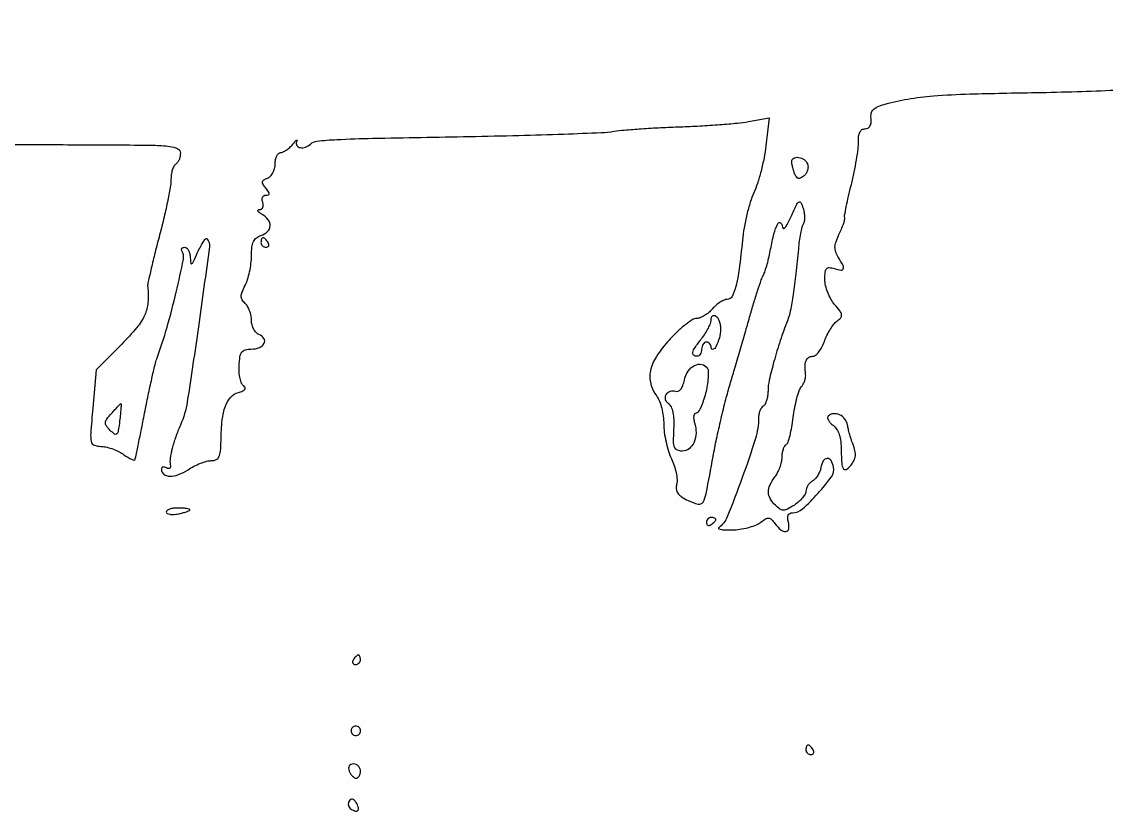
# Model space of a CAD drawing. Extents: x 0 to 4160, y 0 to 3120.
# Drawn here: x 3302.5 to 3531.4, y 2622 to 2788.6 of the extents above; entities that cross this region are included whole.
import ezdxf

# ---------------------------------------------------------------- set-up
doc = ezdxf.new("R2010")
doc.units = 0

msp = doc.modelspace()

# ---------------------------------------------------------------- linework, layer by layer
for points in [[(4159.499279, 606.274193, 0.000001), (4159.667734, 974.478125, 0.000057), (4159.806661, 1380.08378, 0.000034), (4159.883999, 1862.25), (4160, 3120), (3296.563358, 3120), (2433.126717, 3120)], [(757.647081, 3119.740147, 0.000002), (520.492565, 3119.487217, 0.4139)], [(1964.75, 0.149832, 0.000016), (2717.930904, 0.232101, 0.000028), (3351.473438, 0.357111)], [(3300.855976, 2762.717698, 0.000262), (3308.426562, 2762.668294, 0.000263), (3315.973406, 2762.626973, 0.000454), (3322.25, 2762.601602, -0.002956), (3330.310462, 2762.528679, -0.028154), (3333.745464, 2762.283511, -0.0843), (3335.422848, 2761.772439, -0.283997), (3336, 2760.83827, -0.052532), (3335.925845, 2760.134411, -0.048586), (3335.70625, 2759.441806, -0.051968), (3335.383201, 2758.861509, -0.101701), (3335, 2758.5, 0.138847), (3334.614792, 2758.079219, 0.042822), (3334.293009, 2757.273037, 0.039128), (3334.072166, 2756.266378, 0.034215), (3333.997478, 2755.190983, -0.044333), (3333.856273, 2753.618276, -0.006821), (3333.257752, 2750.535984, -0.007571), (3332.444799, 2746.910393, -0.00651), (3331.482804, 2743.123006, 0.004014), (3330.530028, 2739.448881, 0.005724), (3329.747712, 2736.170621, 0.003305), (3329.139466, 2733.401244, 0.082086), (3329.103809, 2732.623006, -0.050992), (3329.15638, 2729.36281, -0.085661), (3328.46306, 2726.721264, -0.067189), (3326.782132, 2724.050593, -0.02137), (3323.610012, 2720.567242), (3318.220024, 2715.134007), (3317.505931, 2707.067004, 0.003772), (3317.073051, 2701.717614, 0.06937), (3317.183969, 2700.021854, 0.249324), (3317.808232, 2699.269348, 0.097707), (3319.173413, 2699, -0.053245), (3320.250946, 2698.884927, -0.029449), (3321.527257, 2698.529413, -0.029033), (3322.792252, 2698.011509, -0.041115), (3323.842161, 2697.398001, 0.014196), (3324.735784, 2696.809172, 0.023439), (3325.52582, 2696.369989, 0.020001), (3326.162074, 2696.085474, 0.355782), (3326.361988, 2696.148001, 0.093601), (3326.48625, 2696.444072, 0.000625), (3327.0694, 2699.187225, 0.002444), (3327.71801, 2702.333132, 0.001556), (3328.443494, 2706, -0.003132), (3329.204575, 2709.784102, -0.00388), (3329.962489, 2713.296875, -0.00319), (3330.64029, 2716.236107, -0.028797), (3331.01828, 2717.5, 0.016704), (3333.187597, 2724.162523, 0.012972), (3335.114126, 2731.540152, 0.006641), (3336.636414, 2738.471107, 0.188189), (3336.332693, 2740.25, -0.123178), (3336.245714, 2740.535206, -0.185157), (3336.325453, 2740.779687, -0.149006), (3336.569424, 2740.944285, -0.074558), (3336.940983, 2741, -0.196476), (3337.351956, 2740.832023, -0.081581), (3337.712876, 2740.339063, -0.063405), (3337.972427, 2739.611197, -0.044944), (3338.081574, 2738.75, 0.025816), (3338.17848, 2737.649867, 0.564417), (3338.421519, 2737.546071, 0.129034), (3338.789201, 2737.991486, 0.005506), (3339.63191, 2739.866331, -0.015277), (3340.227653, 2741.125354, -0.027576), (3340.802043, 2742.110982, -0.029747), (3341.294818, 2742.769711, -0.438934), (3341.552824, 2742.78051, -0.234166), (3342.127986, 2741.075535, -0.001395), (3339.793967, 2724.205263, -0.003651), (3337.447606, 2708.421002, -0.06509), (3336.006563, 2703.5, 0.018361), (3335.005369, 2700.979804, 0.022762), (3334.269393, 2698.565698, 0.024154), (3333.844943, 2696.494166, 0.086743), (3333.870832, 2695.149648, -0.071882), (3333.893739, 2694.68052, -0.1939), (3333.743131, 2694.389651, -0.225495), (3333.45373, 2694.310677, -0.09438), (3333.066882, 2694.458665, 0.066654), (3332.658418, 2694.6413, 0.139667), (3332.313396, 2694.644686, 0.191008), (3332.086582, 2694.473974, 0.137897), (3332, 2694.166006, 0.232915), (3332.504271, 2693.142209, 0.161394), (3333.744303, 2692.709932, 0.096111), (3335.58167, 2693.037133, 0.053797), (3337.607052, 2694.07965, -0.027727), (3338.861483, 2694.810283, -0.024697), (3340.237697, 2695.429134, -0.02549), (3341.531914, 2695.861231, -0.066833), (3342.5, 2695.995481, 0.100311), (3343.526294, 2696.208102, 0.180385), (3344.140715, 2696.793449, 0.093261), (3344.458604, 2697.956946, 0.016044), (3344.570327, 2700.25207, -0.021636), (3344.829107, 2704.572879, -0.061185), (3345.503084, 2707.513502, -0.096563), (3346.624708, 2709.384439, -0.143675), (3348.239061, 2710.380483, 0.029535), (3349.158901, 2710.691934, 0.126323), (3349.620863, 2711.033624, 0.287383), (3349.664867, 2711.389709, 0.139686), (3349.352502, 2711.749975, -0.152294), (3348.922094, 2712.271875, -0.041014), (3348.59554, 2713.307805, -0.03758), (3348.401769, 2714.605171, -0.031282), (3348.386992, 2716, -0.023483), (3348.575365, 2717.898317, -0.121801), (3348.971243, 2718.866142, -0.173883), (3349.693795, 2719.356014, -0.060671), (3350.958389, 2719.521695, 0.089184), (3352.673007, 2719.846077, 0.182264), (3353.682571, 2720.741301, 0.277926), (3353.622617, 2721.784932, 0.152372), (3352.583158, 2722.606463, -0.11296), (3351.977506, 2723.013187, -0.065964), (3351.465053, 2723.726886, -0.060708), (3351.118027, 2724.622349, -0.062193), (3351, 2725.567562, 0.049395), (3350.901706, 2726.56011, 0.039374), (3350.608246, 2727.595734, 0.040692), (3350.177607, 2728.519624, 0.075624), (3349.66637, 2729.166944, -0.066118), (3349.041509, 2729.928077, -0.139322), (3348.833155, 2730.656797, -0.097998), (3349.009739, 2731.556782, -0.022974), (3349.660209, 2732.956371, 0.045065), (3350.170189, 2734.193762, 0.022467), (3350.599544, 2735.834576, 0.022102), (3350.894522, 2737.586484, 0.030245), (3350.993839, 2739.182612, -0.026746), (3351.095016, 2741.015255, -0.08177), (3351.428189, 2742.210683, -0.116846), (3352.043469, 2742.991107, -0.091052), (3353, 2743.5, 0.111831), (3354.375639, 2744.306134, 0.192706), (3354.929609, 2745.491295, 0.179739), (3354.527223, 2746.795899, 0.097438), (3353.25, 2747.919901, -0.028616), (3352.651678, 2748.315873, -0.115594), (3352.372031, 2748.648701, -0.36118), (3352.421393, 2748.864793, -0.15832), (3352.718615, 2748.969591, 0.140815), (3353.136028, 2749.100883, 0.148197), (3353.410179, 2749.431692, 0.118555), (3353.490563, 2749.92431, 0.073168), (3353.361626, 2750.5, -0.072318), (3353.231413, 2751.076815, -0.122785), (3353.31306, 2751.562028, -0.154295), (3353.591157, 2751.880882, -0.137709), (3354.015456, 2752, 0.06644), (3354.566546, 2752.073554, 0.339514), (3354.741846, 2752.303758, 0.155882), (3354.610096, 2752.710764, 0.017599), (3354.009821, 2753.488167, -0.034203), (3353.432755, 2754.289103, -0.1854), (3353.333767, 2754.805677, -0.213606), (3353.609902, 2755.210867, -0.046359), (3354.387376, 2755.595156, 0.112787), (3355.004296, 2756.009141, 0.065983), (3355.526292, 2756.735146, 0.06075), (3355.879772, 2757.645859, 0.062302), (3356, 2758.606989, -0.045666), (3356.083832, 2759.522952, -0.065583), (3356.334804, 2760.297053, -0.085608), (3356.704302, 2760.819806, -0.198731), (3357.139757, 2761, 0.110683), (3357.676881, 2761.120376, 0.039051), (3358.366066, 2761.514062, 0.036464), (3359.080898, 2762.080343, 0.035347), (3359.713915, 2762.75, -0.010328), (3360.238752, 2763.363997, -0.071361), (3360.540965, 2763.61875, -0.65825), (3360.623393, 2763.56158, -0.067342), (3360.51514, 2763.25, 0.263295), (3360.550224, 2762.488465, 0.21297), (3361.240902, 2762.025832, 0.125206), (3362.399995, 2762.117123, 0.114542), (3363.418927, 2762.75, -0.17206), (3364.815686, 2763.412883, -0.013503), (3368.985641, 2763.727576, -0.007076), (3376.608653, 2763.988137, -0.00055), (3397, 2764.37388, 0.00194), (3407.441905, 2764.600451, 0.002615), (3416.890625, 2764.89161, 0.001782), (3424.812887, 2765.205484, 0.028112), (3427.5, 2765.473391, -0.017601), (3429.675595, 2765.736566, -0.004343), (3433.2625, 2766.011489, -0.004439), (3437.378125, 2766.254312, -0.004431), (3441.5, 2766.424193, 0.005598), (3445.650065, 2766.604942, 0.005381), (3449.850261, 2766.880378, 0.005334), (3453.547451, 2767.202519, 0.019375), (3455.883866, 2767.523015), (3460.267733, 2768.298429), (3459.562893, 2762.399214, -0.019243), (3459.157984, 2759.847959, -0.014172), (3458.521697, 2757.057894, -0.014367), (3457.768233, 2754.450349, -0.030797), (3457.008172, 2752.5, 0.03355), (3456.257831, 2750.542853, 0.015494), (3455.535405, 2747.9125, 0.015268), (3454.944059, 2745.089945, 0.020482), (3454.592204, 2742.5, -0.007766), (3453.921803, 2736.407736, -0.031673), (3453.22432, 2732.750612, -0.056306), (3452.417131, 2730.633619, -0.280538), (3451.376713, 2730, 0.104477), (3450.721262, 2729.861529, 0.038841), (3449.887552, 2729.4125, 0.036399), (3449.026335, 2728.76531, 0.036387), (3448.267972, 2728, -0.041906), (3447.49275, 2727.234734, -0.03881), (3446.581513, 2726.5875, -0.041152), (3445.676127, 2726.141458, -0.094151), (3444.931556, 2726, 0.146375), (3444.062446, 2725.739997, 0.021808), (3442.564455, 2724.659264, 0.022983), (3440.863195, 2723.183477, 0.017986), (3439.153797, 2721.435792, 0.039176), (3436.464296, 2717.970722, 0.091366), (3435.191628, 2714.956419, 0.119069), (3435.245932, 2712.206197, 0.098011), (3436.531803, 2709.55887, -0.070911), (3437.096069, 2708.540498, -0.029621), (3437.568717, 2707.040049, -0.02857), (3437.891952, 2705.348539, -0.032935), (3438, 2703.709999, 0.033463), (3438.116844, 2701.96607, 0.020916), (3438.474605, 2699.950002, 0.020967), (3438.99624, 2697.984221, 0.035454), (3439.615676, 2696.397475, -0.031006), (3440.195997, 2694.949049, -0.029347), (3440.605196, 2693.413316, -0.030644), (3440.803289, 2692.012227, -0.083937), (3440.715434, 2691.019821, 0.09379), (3440.646053, 2690.012156, 0.124906), (3440.973927, 2689.158759, 0.090879), (3441.771597, 2688.378757, 0.032561), (3443.150786, 2687.574664, 0.057635), (3445.269189, 2686.807153, 0.333593), (3446.293366, 2687.254138, 0.081598), (3446.953334, 2689.048318, 0.002479), (3448.414178, 2696.868117, -0.007698), (3449.146349, 2700.572727, -0.005123), (3450.09431, 2704.796734, -0.005157), (3451.098718, 2708.877715, -0.010043), (3451.998767, 2712.10818, 0.001328), (3452.937343, 2715.26319, 0.00075), (3454.059686, 2719.094099, 0.000748), (3455.180308, 2722.962043, 0.001228), (3456.115992, 2726.240063, -0.004515), (3456.964119, 2729.139005, -0.005448), (3457.81477, 2731.845293, -0.004675), (3458.576256, 2734.10681, -0.036494), (3459.016099, 2735.126892, 0.039937), (3459.388586, 2736.007365, 0.011689), (3459.818989, 2737.41361, 0.011662), (3460.230915, 2739.024742, 0.012258), (3460.559819, 2740.626892, -0.01903), (3461.263451, 2743.833365, -0.052419), (3462.075096, 2745.997462, -0.43929), (3462.617267, 2746.153023, -0.253766), (3462.995815, 2745.5, 0.165345), (3463.175155, 2745.017752, 0.454488), (3463.493382, 2745.006967, 0.070408), (3464.046179, 2745.796339, 0.011239), (3464.864663, 2747.5, -0.005706), (3466.009147, 2749.95135, -0.129873), (3466.509368, 2750.537444, -0.456804), (3466.923793, 2750.431177, -0.037382), (3467.402987, 2749.258949, -0.03794), (3467.630332, 2748.319717, -0.037265), (3467.714949, 2747.351222, -0.039755), (3467.65752, 2746.492952, -0.102177), (3467.445346, 2745.911568, 0.075769), (3467.158426, 2745.237317, 0.013822), (3466.856909, 2743.910392, 0.014588), (3466.590037, 2742.32357, 0.012786), (3466.402314, 2740.65262, -0.006082), (3465.885829, 2735.424395, -0.01005), (3465.307451, 2731.025478, -0.011048), (3464.701086, 2727.554034, -0.045015), (3464.099322, 2725.5, 0.013884), (3462.589115, 2721.32648, 0.012416), (3461.251452, 2716.918002, 0.011571), (3460.257567, 2712.970167, 0.05593), (3460, 2710.674803, -0.035982), (3459.926214, 2709.650798, -0.040341), (3459.70625, 2708.687537, -0.044251), (3459.384748, 2707.913308, -0.134602), (3459, 2707.5, 0.1101), (3458.616497, 2707.125972, 0.050524), (3458.29375, 2706.502426, 0.046636), (3458.07409, 2705.748371, 0.0476), (3458, 2704.97188, -0.075591), (3457.342813, 2700.649748, -0.011672), (3454.56461, 2692.408224, -0.008623), (3451.402854, 2684.15198, -0.141476), (3449.598341, 2681.846267, 0.557928), (3449.614951, 2681.618121, 0.085205), (3450.153198, 2681.445526, 0.033901), (3451.257048, 2681.365327, 0.013942), (3452.757855, 2681.400049, 0.028775), (3454.438385, 2681.583185, 0.02685), (3456.126834, 2681.960344, 0.027865), (3457.588748, 2682.459732, 0.077112), (3458.519321, 2683.016035, -0.031804), (3459.501306, 2683.730719, -0.168621), (3460.138909, 2683.880987, -0.175796), (3460.717057, 2683.601225, -0.035192), (3461.468455, 2682.712253, 0.057902), (3462.686618, 2681.39688, 0.205239), (3463.760584, 2681.060874, 0.342948), (3464.363532, 2681.636705, 0.101198), (3464.289749, 2683, -0.047931), (3464.150051, 2683.86571, -0.121383), (3464.261752, 2684.488805, -0.17032), (3464.614195, 2684.862328, -0.119825), (3465.180421, 2685, 0.184408), (3467.269344, 2685.797549, 0.027497), (3470.512645, 2689.034485, 0.026754), (3473.380355, 2692.59596, 0.206529), (3473.830982, 2694.639121, 0.086979), (3473.312658, 2696.00056, 0.278209), (3472.490437, 2696.439974, 0.258741), (3471.665529, 2695.92479, 0.080354), (3471.152226, 2694.5, -0.052349), (3470.906203, 2693.675651, -0.041906), (3470.479386, 2692.852591, -0.043348), (3469.94782, 2692.151606, -0.078366), (3469.388531, 2691.70031, 0.064585), (3468.85744, 2691.295296, 0.053464), (3468.407881, 2690.743284, 0.055473), (3468.102232, 2690.135266, 0.088976), (3468, 2689.56532, -0.131628), (3467.833012, 2688.941993, -0.042648), (3467.282392, 2688.15207, -0.039106), (3466.49193, 2687.340403, -0.035119), (3465.557081, 2686.629358, -0.020087), (3464.099034, 2685.755618, -0.122814), (3463.256389, 2685.535693, -0.159582), (3462.52098, 2685.767702, -0.040848), (3461.557081, 2686.585776, -0.064317), (3460.457977, 2688.010936, -0.129111), (3460.079339, 2689.370161, -0.117707), (3460.404011, 2690.825773, -0.04848), (3461.468197, 2692.55887, 0.044484), (3462.03284, 2693.462198, 0.03039), (3462.514453, 2694.573394, 0.030694), (3462.850037, 2695.711027, 0.05279), (3462.968197, 2696.690983, -0.035626), (3463.043617, 2697.568504, -0.039738), (3463.242475, 2698.393996, -0.043454), (3463.525205, 2699.057754, -0.132694), (3463.85725, 2699.411776, 0.17626), (3464.223941, 2699.876254, 0.016555), (3464.641334, 2701.294384, 0.019631), (3465.027245, 2703.071123, 0.014185), (3465.322674, 2705.076669, -0.016416), (3465.635932, 2707.139381, -0.018626), (3466.073986, 2709.091052, -0.018132), (3466.564435, 2710.709158, -0.090789), (3467.026298, 2711.531687, 0.050015), (3467.432304, 2712.134441, 0.039848), (3467.747273, 2712.852872, 0.041181), (3467.932062, 2713.572942, 0.076025), (3467.942391, 2714.175811, -0.030882), (3467.815073, 2715.919613, -0.094225), (3468.022877, 2717.082988, -0.15799), (3468.559057, 2717.748695, -0.145862), (3469.402175, 2718, 0.172101), (3470.017196, 2718.218153, 0.0543), (3470.713646, 2718.921352, 0.046919), (3471.376016, 2719.936074, 0.037296), (3471.897746, 2721.136519, -0.02911), (3472.431254, 2722.421133, -0.02593), (3473.129096, 2723.687416, -0.026819), (3473.87764, 2724.760345, -0.069271), (3474.554166, 2725.415949, 0.057425), (3475.335003, 2726.137699, 0.215753), (3475.518033, 2726.76246, 0.128134), (3475.198723, 2727.528602, 0.016173), (3474.058595, 2728.93244, -0.051025), (3473.270253, 2730.054429, -0.034834), (3472.604712, 2731.464879, -0.035127), (3472.149405, 2732.931457, -0.057763), (3472, 2734.220397, -0.022418), (3472.070463, 2735.79116, -0.158943), (3472.367111, 2736.483308, -0.239474), (3472.941103, 2736.712931, -0.054499), (3474, 2736.5, 0.035434), (3475.418386, 2736.158164, 0.369979), (3475.892717, 2736.444474, 0.206317), (3475.827778, 2737.181209, 0.015853), (3474.805726, 2738.939475, -0.056771), (3474.286649, 2740.028392, -0.09232), (3474.136759, 2741.03868, -0.075789), (3474.352421, 2742.171562, -0.027986), (3474.980238, 2743.675906, 0.013784), (3475.492118, 2744.810696, 0.017563), (3475.897686, 2745.884717, 0.015645), (3476.173158, 2746.792407, 0.122938), (3476.181341, 2747.229515, -0.102459), (3476.17022, 2747.741273, -0.004065), (3476.526293, 2749.586689, -0.007031), (3476.99893, 2751.774108, -0.004899), (3477.591117, 2754.229515, 0.010569), (3478.187609, 2756.831895, 0.010463), (3478.675773, 2759.465857, 0.010372), (3479.006599, 2761.786808, 0.039333), (3479.068405, 2763.25, -0.037296), (3479.114481, 2764.45728, -0.090073), (3479.371011, 2765.309565, -0.134278), (3479.830421, 2765.81373, -0.142159), (3480.472326, 2766, 0.122709), (3481.08181, 2766.151865, 0.138531), (3481.516455, 2766.56805, 0.10696), (3481.740335, 2767.246646, 0.054008), (3481.73821, 2768.151723, -0.079714), (3481.790711, 2769.225972, -0.134784), (3482.200806, 2770.021679, -0.10325), (3483.054155, 2770.632432, -0.034864), (3484.5, 2771.153211, -0.027195), (3489.484022, 2772.276359, -0.022381), (3494.896203, 2772.942772, -0.012777), (3502.615757, 2773.346168, -0.002511), (3516.5, 2773.646594, 0.003563), (3525.217578, 2773.853584, 0.00461), (3533.2125, 2774.174236, 0.003516)]]:
    msp.add_lwpolyline(points, format="xyb")
for points in [[(3468.33357, 2758.573113, -0.096608), (3468.443761, 2757.945458, -0.069954), (3468.331417, 2757.24265, -0.067619), (3468.022321, 2756.574372, -0.07761), (3467.557342, 2756.04759, -0.051135), (3466.886089, 2755.597621, -0.188362), (3466.387878, 2755.539568, -0.188193), (3465.98192, 2755.834561, -0.051034), (3465.616783, 2756.556264, -0.016726), (3465.380671, 2757.238994, -0.014996), (3465.18118, 2757.961152, -0.015222), (3465.041344, 2758.620167, -0.044691), (3465, 2759.081787, -0.277118), (3465.427534, 2759.793944, -0.161606), (3466.441551, 2759.966983, -0.116445), (3467.61857, 2759.492398, -0.148393)], [(3353, 2742, 0.105053), (3353.081062, 2741.618444, 0.099167), (3353.311086, 2741.29375, 0.09642), (3353.654762, 2741.076123, 0.093332), (3354.059017, 2741, 0.108972), (3354.413961, 2741.078288, 0.182303), (3354.6254, 2741.29375, 0.161196), (3354.656512, 2741.6179, 0.082592), (3354.5, 2742, 0.029505), (3354.231006, 2742.382774, 0.035638), (3353.933975, 2742.70625, 0.038439), (3353.65171, 2742.934461, 0.151918), (3353.440983, 2743, 0.210953), (3353.272352, 2742.92554, 0.081139), (3353.129539, 2742.70625, 0.061769), (3353.032345, 2742.382849, 0.042167)], [(3449.984687, 2723.690983, -0.066331), (3449.732415, 2721.893762, -0.047911), (3449.004201, 2720.00322, -0.195548), (3448.405084, 2719.476531, -0.512212), (3448.015313, 2719.75, 0.07833), (3447.934037, 2720.227511, 0.089546), (3447.710748, 2720.632812, 0.099425), (3447.382594, 2720.903888, 0.123684), (3447, 2721, 0.148195), (3446.618646, 2720.884432, 0.098894), (3446.29375, 2720.559375, 0.082425), (3446.074694, 2720.073457, 0.064853), (3446, 2719.5, -0.064853), (3445.925306, 2718.926543, -0.082425), (3445.70625, 2718.440625, -0.098894), (3445.381354, 2718.115568, -0.148195), (3445, 2718, -0.16721), (3444.295824, 2718.242264, -0.301196), (3444.109765, 2718.798166, -0.088098), (3444.602229, 2719.85003, -0.013227), (3446, 2721.727129, 0.024527), (3446.765483, 2722.80512, 0.025364), (3447.4125, 2723.941179, 0.02613), (3447.868672, 2724.977258, 0.090874), (3448, 2725.693876, -0.073915), (3448.074162, 2726.192809, -0.150422), (3448.29375, 2726.51814, -0.187956), (3448.619738, 2726.621445, -0.122833), (3449, 2726.5, -0.122282), (3449.382909, 2726.108156, -0.048375), (3449.701752, 2725.419912, -0.044123), (3449.916577, 2724.574963, -0.041968)], [(3446.820715, 2710.1918, -0.01988), (3446.344368, 2708.585761, -0.029754), (3445.791457, 2707.231341, -0.02958), (3445.239403, 2706.235568, -0.256791), (3444.810974, 2706, 0.243868), (3444.502266, 2705.839911, 0.115446), (3444.329504, 2705.4125, 0.073958), (3444.325236, 2704.766444, 0.041597), (3444.5, 2704, -0.080512), (3444.817136, 2701.853044, -0.09952), (3444.391697, 2699.880342, -0.122428), (3443.338551, 2698.507686, -0.169782), (3441.886536, 2698, -0.101424), (3440.858285, 2698.210746, -0.203372), (3440.294376, 2698.797892, -0.091821), (3440.074983, 2699.998006, -0.012351), (3440.144571, 2702.573156, 0.021365), (3440.162591, 2704.576473, 0.041136), (3439.97703, 2706.16959, 0.053637), (3439.611649, 2707.328758, 0.152337), (3439.062533, 2707.961353, -0.18523), (3438.386795, 2708.848559, -0.196003), (3438.498487, 2709.934476, -0.18895), (3439.346845, 2710.660288, -0.176968), (3440.49089, 2710.64187, 0.18897), (3441.063394, 2710.64595, 0.13108), (3441.587702, 2711.03741, 0.081831), (3442.027706, 2711.832431, 0.036215), (3442.348485, 2712.992427, -0.100038), (3443.127759, 2714.852112, -0.12535), (3444.522687, 2716.088396, -0.17095), (3446.027206, 2716.296048, -0.205174), (3447.192354, 2715.488267, -0.134066), (3447.397607, 2714.808685, -0.024212), (3447.368781, 2713.476754, -0.024568), (3447.177296, 2711.877658, -0.020071)], [(3323.178829, 2704.406084, -0.009119), (3322.888977, 2702.263347, -0.156395), (3322.576378, 2701.637089, -0.372643), (3322.105986, 2701.597415, -0.039054), (3321.196472, 2702.374957, -0.037521), (3320.372986, 2703.332266, -0.179866), (3320.177733, 2704.012665, -0.144263), (3320.455469, 2704.743836, -0.021503), (3321.47183, 2705.968872, -0.00365), (3322.186841, 2706.747449, -0.00577), (3322.812382, 2707.403356, -0.001785), (3323.360426, 2707.960887, -0.200215), (3323.454187, 2708, -0.43493), (3323.506248, 2707.944149, -0.001565), (3323.432788, 2706.944287, -0.006227), (3323.32936, 2705.784217, -0.003711)], [(3472.71678, 2705.383446, 0.223429), (3472.587742, 2705.02524, 0.098612), (3472.73533, 2704.531505, 0.06963), (3473.137373, 2703.97554, 0.043602), (3473.742816, 2703.446107, -0.096593), (3474.487264, 2702.641911, -0.061209), (3475.02373, 2701.478271, -0.049191), (3475.348901, 2699.963187, -0.028286), (3475.454545, 2698.09723, 0.016582), (3475.544922, 2695.372899, 0.150892), (3475.965037, 2694.276261, 0.412752), (3476.650454, 2694.19186, 0.067305), (3477.688908, 2695.25, 0.064544), (3478.247762, 2696.242813, 0.094474), (3478.441928, 2697.223845, 0.072682), (3478.279992, 2698.388943, 0.025058), (3477.722183, 2700, -0.020761), (3477.467262, 2700.716296, -0.010293), (3477.200833, 2701.643502, -0.010197), (3476.963647, 2702.617669, -0.014717), (3476.797066, 2703.488516, 0.126959), (3476.236002, 2704.771896, 0.118377), (3475.111226, 2705.663794, 0.132018), (3473.802154, 2705.891546, 0.175555)], [(3333, 2685.138672, 0.285831), (3333.183445, 2684.843992, 0.076393), (3333.734375, 2684.670744, 0.053628), (3334.541823, 2684.634359, 0.031701), (3335.5, 2684.755249, 0.013875), (3336.4582, 2684.966135, 0.021857), (3337.265625, 2685.2054, 0.017542), (3337.885601, 2685.443639, 0.300822), (3338, 2685.616577, 0.347462), (3337.880837, 2685.767351, 0.020244), (3337.265625, 2685.88737, 0.023639), (3336.458419, 2685.972369, 0.014412), (3335.5, 2686, 0.032714), (3334.542347, 2685.937276, 0.050289), (3333.734375, 2685.746985, 0.064968), (3333.176307, 2685.469414, 0.249889)], [(3447, 2682.940983, 0.108972), (3447.078288, 2682.586039, 0.182303), (3447.29375, 2682.3746, 0.161196), (3447.6179, 2682.343488, 0.082592), (3448, 2682.5, 0.029505), (3448.382774, 2682.768994, 0.035638), (3448.70625, 2683.066025, 0.038439), (3448.934461, 2683.34829, 0.151918), (3449, 2683.559017, 0.210953), (3448.92554, 2683.727648, 0.081139), (3448.70625, 2683.870461, 0.061769), (3448.382849, 2683.967655, 0.042167), (3448, 2684, 0.105053), (3447.618444, 2683.918938, 0.099167), (3447.29375, 2683.688914, 0.09642), (3447.076123, 2683.345238, 0.093332)], [(3372.5, 2654, 0.082592), (3372.343488, 2653.6179, 0.161196), (3372.3746, 2653.29375, 0.182303), (3372.586039, 2653.078288, 0.108972), (3372.940983, 2653, 0.093332), (3373.345238, 2653.076123, 0.09642), (3373.688914, 2653.29375, 0.099167), (3373.918938, 2653.618444, 0.105053), (3374, 2654, 0.042167), (3373.967655, 2654.382849, 0.061769), (3373.870461, 2654.70625, 0.081139), (3373.727648, 2654.92554, 0.210953), (3373.559017, 2655, 0.151918), (3373.34829, 2654.934461, 0.038439), (3373.066025, 2654.70625, 0.035638), (3372.768994, 2654.382774, 0.029505)], [(3372, 2639, 0.099038), (3372.076342, 2638.618362, 0.097945), (3372.29375, 2638.29375, 0.097945), (3372.618362, 2638.076342, 0.099038), (3373, 2638, 0.099038), (3373.381638, 2638.076342, 0.097945), (3373.70625, 2638.29375, 0.097945), (3373.923658, 2638.618362, 0.099038), (3374, 2639, 0.099038), (3373.923658, 2639.381638, 0.097945), (3373.70625, 2639.70625, 0.097945), (3373.381638, 2639.923658, 0.099038), (3373, 2640, 0.099038), (3372.618362, 2639.923658, 0.097945), (3372.29375, 2639.70625, 0.097945), (3372.076342, 2639.381638, 0.099038)], [(3468, 2635, 0.105053), (3468.081062, 2634.618444, 0.099167), (3468.311086, 2634.29375, 0.09642), (3468.654762, 2634.076123, 0.093332), (3469.059017, 2634, 0.108972), (3469.413961, 2634.078288, 0.182303), (3469.6254, 2634.29375, 0.161196), (3469.656512, 2634.6179, 0.082592), (3469.5, 2635, 0.029505), (3469.231006, 2635.382774, 0.035638), (3468.933975, 2635.70625, 0.038439), (3468.65171, 2635.934461, 0.151918), (3468.440983, 2636, 0.210953), (3468.272352, 2635.92554, 0.081139), (3468.129539, 2635.70625, 0.061769), (3468.032345, 2635.382849, 0.042167)], [(3371.638374, 2630.5, 0.048303), (3371.924763, 2629.926204, 0.053891), (3372.307216, 2629.440625, 0.061199), (3372.723081, 2629.108626, 0.13875), (3373.106989, 2629, 0.164455), (3373.447641, 2629.115158, 0.095748), (3373.737678, 2629.440625, 0.076852), (3373.933678, 2629.926285, 0.057609), (3374, 2630.5, 0.096899), (3373.887999, 2631.072505, 0.097416), (3373.568594, 2631.559375, 0.098432), (3373.091819, 2631.885371, 0.10122), (3372.531385, 2632, 0.094119), (3371.972145, 2631.893789, 0.166113), (3371.617923, 2631.592642, 0.151899), (3371.503306, 2631.114961, 0.075244)], [(3371.608688, 2624.175861, 0.103479), (3371.44681, 2623.72872, 0.098884), (3371.473847, 2623.246423, 0.096839), (3371.68575, 2622.803462, 0.094768), (3372.050219, 2622.468963, 0.066358), (3372.974241, 2622.055152, 0.31899), (3373.489634, 2622.231135, 0.249192), (3373.574334, 2622.851256, 0.050263), (3373.070627, 2623.885723, 0.051827), (3372.677457, 2624.395325, 0.154764), (3372.296119, 2624.605142, 0.207337), (3371.937111, 2624.527509, 0.099167)]]:
    msp.add_lwpolyline(points, format="xyb", close=True)

doc.saveas('drawing.dxf')
